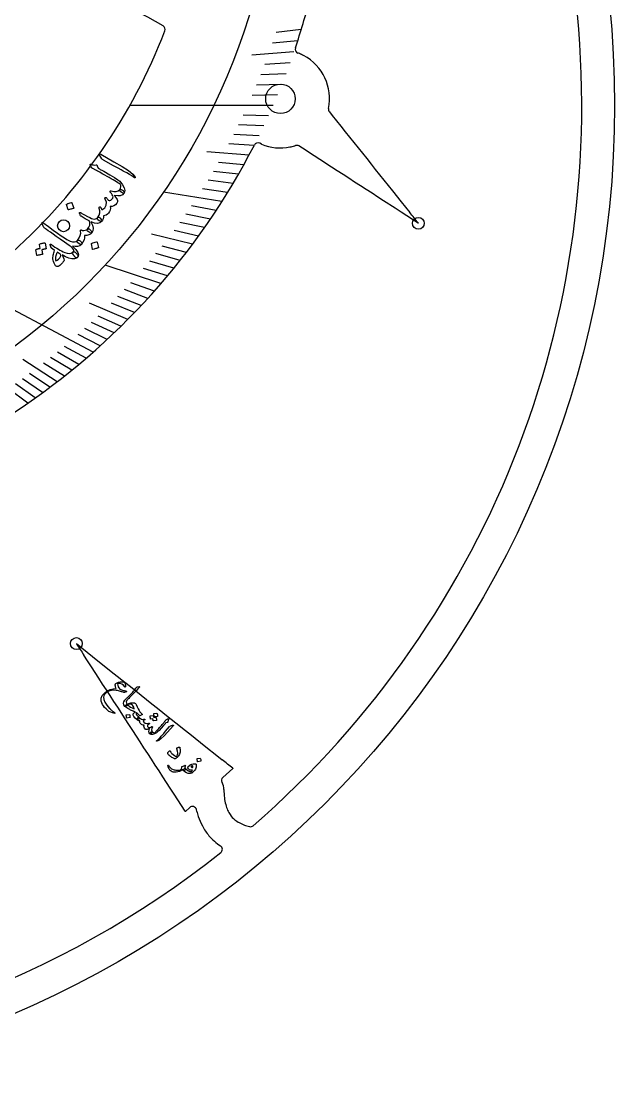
# Model space of a CAD drawing. Header units: millimetres. Extents: x -61 to 61, y -61 to 61.
# Drawn here: x 24.3 to 60.7, y -60.7 to 5.2 of the extents above; entities that cross this region are included whole.
import ezdxf

# ---------------------------------------------------------------- set-up
doc = ezdxf.new("R2010")
doc.units = ezdxf.units.MM
for name, color, linetype in [('CUT_INNER', 6, 'Continuous'), ('CUT_OUTER', 1, 'Continuous'), ('ENGRAVE', 7, 'Continuous'), ('ENGRAVE_FINE', 8, 'Continuous'), ('TEXT', 5, 'Continuous')]:
    doc.layers.add(name, color=color, linetype=linetype)

msp = doc.modelspace()

# ---------------------------------------------------------------- linework, layer by layer
at = {"layer": 'CUT_INNER'}
for points in [[(43.2226, -0.4009), (43.3981, -0.6209), (43.6628, -0.9527), (43.9275, -1.2845), (44.1922, -1.6163), (44.4569, -1.9481), (44.7216, -2.2799), (44.9863, -2.6117), (45.2511, -2.9435), (45.5158, -3.2753), (45.7805, -3.6072), (46.0452, -3.939), (46.3099, -4.2708), (46.5746, -4.6026), (47.104, -5.2662), (47.6335, -5.9298), (47.8982, -6.2616), (48.1629, -6.5934)], [(39.0485, -2.3832), (38.9373, -2.3306)], [(48.6913, -7.2561), (48.6872, -7.2537), (48.3362, -7.0261), (47.6239, -6.5643), (47.2677, -6.3334), (46.5554, -5.8715), (46.1992, -5.6406), (45.8431, -5.4097), (45.4869, -5.1788), (45.1308, -4.9479), (44.7746, -4.7169), (44.4185, -4.486), (44.0623, -4.2551), (43.7062, -4.0242), (43.35, -3.7933), (42.6377, -3.3315), (42.2815, -3.1005), (41.5692, -2.6387), (41.3516, -2.4976)], [(27.6698, -33.1191), (27.6736, -33.1218), (28.0006, -33.3828), (28.3324, -33.6475), (28.6642, -33.9122), (28.996, -34.1769), (29.9915, -34.971), (30.6551, -35.5005), (30.9869, -35.7652), (31.3187, -36.0299), (31.6505, -36.2946), (32.3141, -36.824), (32.6459, -37.0887), (33.3095, -37.6181), (33.9731, -38.1476), (34.3049, -38.4123), (34.6367, -38.677), (34.9685, -38.9417), (35.3003, -39.2064), (35.6321, -39.4711), (36.2958, -40.0006), (36.6276, -40.2653)], [(34.6344, -43.2026), (34.3698, -43.4425), (34.3654, -43.4461), (34.3621, -43.4415), (33.9035, -42.7342), (33.6726, -42.378), (33.4417, -42.0219), (32.9799, -41.3096), (32.7489, -40.9534), (32.518, -40.5973), (32.2871, -40.2411), (32.0562, -39.885), (31.8253, -39.5288), (31.5944, -39.1727), (31.3634, -38.8165), (31.1325, -38.4604), (30.9016, -38.1042), (30.6707, -37.748), (30.2089, -37.0357), (29.978, -36.6796), (29.747, -36.3234), (29.5161, -35.9673), (29.2852, -35.6111), (29.0543, -35.255), (28.8234, -34.8988), (28.5925, -34.5427), (28.3616, -34.1865), (28.1306, -33.8304)], [(37.2907, -40.7947), (37.2867, -40.7987), (36.6683, -41.3592)], [(35.0712, -43.4455), (35.0464, -43.3338)]]:
    msp.add_lwpolyline(points, dxfattribs=at)
for centre, radius, start, end in [((0.0006, 0.0001), 58.7356, 311.003927, 63.51633), ((-21773.0001, -39455.5955), 45084.7207, 61.07480917, 61.08585031), ((0.1098, 17.3283), 43.2761, 341.420328, 345.572869), ((32.8813, 4.6761), 0.25, 339.082031, 60.982792), ((0.0025, 17.3584), 35.49, 311.965769, 338.908132), ((41.3676, 3.4604), 0.25, 161.544182, 250.3125), ((41.044, 2.4301), 0.8301, 66.364823, 73.241133), ((39.8008, -0.467), 3.9827, 62.513343, 66.690267), ((40.2121, 0.4035), 3.0209, 348.665869, 61.812983), ((43.418, -0.245), 0.25, 167.34375, 218.582614), ((0.0002, 17.3591), 43.3897, 274.219449, 332.847547), ((38.8304, -2.5566), 0.25, 64.6875, 152.753906), ((40.2127, 0.4021), 3.0188, 247.315735, 281.199656), ((39.9786, 1.338), 3.9827, 281.888343, 286.065267), ((40.9585, -2.0456), 0.4601, 285.409095, 292.066788), ((41.2156, -2.7074), 0.25, 57.042386, 109.6875), ((-567.5999, -498.116), 787.8822, 38.5364146, 38.5980474), ((689.106, 394.9702), 787.8822, 212.9114146, 212.9730474), ((-372.716, -553.7006), 656.6415, 51.3618593, 51.4359046), ((36.8363, -41.5446), 0.2501, 132.19833, 211.026949), ((35.8229, -42.1227), 0.9167, 1.584751, 29.343702), ((41.2051, -42.1032), 4.4658, 179.92508, 186.589102), ((39.775, -42.2654), 3.0266, 186.644806, 194.611797), ((34.8023, -43.3879), 0.25, 12.502422, 132.1875), ((39.1821, -42.4123), 4.2388, 194.107442, 198.49079), ((38.986, -42.4712), 2.2112, 194.60862, 203.921651), ((38.5474, -42.6643), 1.732, 203.966461, 214.361378), ((38.7685, -42.5569), 3.8007, 198.400319, 208.040686), ((38.3913, -42.7676), 1.5449, 214.467799, 230.763902), ((38.5228, -42.6025), 1.7559, 230.847369, 241.039075), ((38.7593, -42.172), 2.2471, 241.077724, 250.172574), ((38.4307, -42.737), 3.4179, 208.038559, 220.229471), ((38.8747, -41.8998), 2.5424, 249.806395, 257.22337), ((38.3738, -44.1368), 0.25, 255.813483, 310.957031), ((38.4207, -42.7382), 3.4095, 220.322792, 236.243229), ((0.0005, -0.0026), 58.7335, 271.758143, 308.48144), ((36.3924, -45.7841), 0.25, 308.500492, 57.669775)]:
    msp.add_arc(centre, radius, start, end, dxfattribs=at)
at = {"layer": 'CUT_OUTER'}
msp.add_circle((0, 0), 60.75, dxfattribs=at)
at = {"layer": 'ENGRAVE'}
for points in [[(39.7663, 0), (30.9577, 0)], [(36.6182, -5.9175), (33.0262, -5.337)], [(32.8703, -10.9646), (29.4453, -9.8221)], [(28.6979, -15.1849), (21.1123, -11.1711)]]:
    msp.add_lwpolyline(points, dxfattribs=at)
for centre, radius in [((0, 17.3597), 40.0734), ((40.2126, 0.4037), 0.9062), ((26.8806, -7.4057), 0.3645), ((48.6923, -7.257), 0.3645), ((27.6688, -33.118), 0.3645)]:
    msp.add_circle(centre, radius, dxfattribs=at)
at = {"layer": 'ENGRAVE_FINE'}
for points in [[(41.493, 4.6692), (39.9485, 4.4954)], [(41.2746, 3.9758), (39.727, 3.8267)], [(41.0462, 3.2912), (38.4567, 3.0835)], [(40.8083, 2.6153), (39.256, 2.5158)], [(40.5611, 1.9482), (39.0071, 1.8735)], [(40.3048, 1.2899), (38.7497, 1.2402)], [(40.0398, 0.6405), (38.4839, 0.6156)], [(39.4846, -0.6316), (37.9287, -0.6068)], [(39.1948, -1.2544), (37.6396, -1.2046)], [(38.8973, -1.8683), (37.3434, -1.7936)], [(38.5924, -2.4732), (37.0401, -2.3738)], [(38.2802, -3.0694), (35.6906, -2.8617)], [(37.9609, -3.6566), (36.4134, -3.5075)], [(37.3023, -4.8046), (35.7614, -4.6062)], [(37.6349, -4.235), (36.0904, -4.0612)], [(36.9633, -5.3654), (35.4264, -5.1424)], [(36.2671, -6.4608), (34.7397, -6.1887)], [(35.5478, -7.5214), (34.0318, -7.2007)], [(35.9102, -6.9954), (34.3883, -6.699)], [(35.18, -8.0388), (33.6704, -7.6938)], [(34.8071, -8.5476), (32.297, -7.9312)], [(34.0462, -9.5396), (32.5585, -9.1228)], [(34.4291, -9.0478), (32.9336, -8.6548)], [(33.6587, -10.023), (32.1792, -9.5824)], [(33.2667, -10.4979), (31.7958, -10.0338)], [(32.4697, -11.4229), (31.0175, -10.9121)], [(31.6564, -12.315), (30.2247, -11.7581)], [(32.065, -11.8731), (30.6228, -11.3391)], [(30.828, -13.1747), (28.4744, -12.1689)], [(31.244, -12.7489), (29.8232, -12.1691)], [(30.4085, -13.5925), (29.0108, -12.9677)], [(29.5595, -14.4044), (28.1865, -13.7353)], [(29.9856, -14.0024), (28.6, -13.3553)], [(29.1302, -14.7985), (27.7702, -14.1076)], [(28.2626, -15.5636), (26.9299, -14.8297)], [(26.4947, -17.0023), (24.3692, -15.6383)], [(27.3839, -16.298), (26.08, -15.522)], [(27.8246, -15.9346), (26.5061, -15.1795)], [(26.9405, -16.6539), (25.6518, -15.8572)], [(25.1431, -18.0033), (23.9184, -17.1263)], [(25.5959, -17.677), (24.3546, -16.8197)], [(26.0465, -17.3433), (24.7889, -16.506)], [(24.6882, -18.3224), (23.4804, -17.426)]]:
    msp.add_lwpolyline(points, dxfattribs=at)
at = {"layer": 'TEXT'}
for points in [[(29.1147, -3.0888), (29.0767, -3.0198), (29.0724, -2.9827), (29.1016, -2.9775), (29.1647, -3.0041), (29.9813, -3.4697), (30.4827, -3.755), (30.8668, -4.0067), (31.1325, -4.2263), (31.2794, -4.4142), (31.2873, -4.4354), (31.289, -4.4506), (31.2845, -4.4596), (31.2737, -4.4625), (31.2606, -4.4616), (31.2459, -4.4573), (31.2295, -4.4494), (31.2115, -4.438), (31.0758, -4.3433), (30.9275, -4.2491), (30.7666, -4.1553), (30.5932, -4.062), (30.5484, -4.0368), (30.4268, -3.9698), (30.2284, -3.8609), (29.9533, -3.7098), (29.3411, -3.3778), (29.31, -3.3581), (29.2834, -3.337), (29.2612, -3.3146), (29.2434, -3.2909)], [(28.6183, -3.8421), (28.5828, -3.7853), (28.5544, -3.7406), (28.5331, -3.708), (28.5189, -3.6874), (28.5105, -3.6734), (28.5067, -3.6604), (28.5074, -3.6486), (28.5126, -3.6379), (28.5225, -3.6285), (28.5348, -3.6239), (28.5497, -3.6238), (28.567, -3.6284), (28.6509, -3.6526), (28.7317, -3.6671), (28.8096, -3.6719), (28.8844, -3.667), (28.9072, -3.6669), (28.9263, -3.676), (28.9417, -3.6943), (28.9533, -3.7217), (29.0015, -3.8566), (29.0475, -3.8835), (29.0928, -3.9098), (29.1374, -3.9355), (29.1811, -3.9606), (29.2241, -3.9851), (29.2663, -4.0091), (29.3078, -4.0325), (29.3485, -4.0553), (29.7255, -4.2663), (30.0155, -4.4377), (30.2179, -4.5703), (30.3326, -4.6644), (30.5072, -4.8811), (30.6113, -5.0751), (30.6447, -5.246), (30.6077, -5.3935), (30.6054, -5.3966), (30.6031, -5.3998), (30.6008, -5.4029), (30.5984, -5.406), (30.5674, -5.4117), (30.5191, -5.3942), (30.4535, -5.3535), (30.3707, -5.2896), (30.3418, -5.2636), (30.3257, -5.238), (30.3224, -5.2129), (30.3317, -5.1883), (30.3745, -5.0982), (30.3946, -5.0118), (30.3921, -4.9293), (30.367, -4.8508), (30.3005, -4.8062), (30.2236, -4.7572), (30.1363, -4.7038), (30.0386, -4.6459), (29.9311, -4.5838), (29.8143, -4.5173), (29.6882, -4.4465), (29.5528, -4.3713), (29.4206, -4.2964), (29.3016, -4.2292), (29.1957, -4.1699), (29.1031, -4.1185), (29.0238, -4.0746), (28.9583, -4.0379), (28.9064, -4.0085), (28.8682, -3.9862), (28.6714, -3.886), (28.6535, -3.8741), (28.6386, -3.8628), (28.6269, -3.8522), (28.6183, -3.8421)], [(29.0753, -6.3539), (29.0668, -6.3314), (29.0621, -6.311), (29.0615, -6.2926), (29.0647, -6.2761), (29.0716, -6.2626), (29.082, -6.2532), (29.0959, -6.2479), (29.1133, -6.2466), (29.1317, -6.2507), (29.1489, -6.2619), (29.1647, -6.2799), (29.1791, -6.3049), (29.185, -6.3193), (29.1913, -6.3339), (29.1981, -6.3486), (29.2055, -6.3634), (29.2129, -6.3785), (29.2198, -6.3942), (29.2263, -6.4105), (29.2323, -6.4273), (29.4103, -6.2942), (29.5049, -6.139), (29.5159, -5.9626), (29.4431, -5.766), (29.4339, -5.7439), (29.4285, -5.7242), (29.4267, -5.7067), (29.4286, -5.6915), (29.4351, -5.6778), (29.4447, -5.6678), (29.4576, -5.6615), (29.4736, -5.6588), (29.4907, -5.661), (29.5068, -5.669), (29.522, -5.683), (29.5362, -5.7029), (29.5687, -5.7532), (29.5982, -5.7926), (29.6246, -5.8213), (29.648, -5.839), (29.6891, -5.8543), (29.733, -5.8529), (29.7796, -5.8346), (29.829, -5.7995), (29.8737, -5.7542), (29.904, -5.7088), (29.9199, -5.6632), (29.9213, -5.6175), (29.9062, -5.5653), (29.8727, -5.5003), (29.8206, -5.4225), (29.7501, -5.3319), (29.742, -5.3204), (29.7399, -5.3074), (29.7438, -5.2929), (29.7535, -5.2769), (29.7666, -5.2629), (29.7804, -5.2542), (29.7949, -5.2508), (29.8102, -5.2528), (29.9804, -5.288), (30.1245, -5.2884), (30.2425, -5.2541), (30.334, -5.1852), (30.3554, -5.1725), (30.3833, -5.1701), (30.4179, -5.178), (30.4591, -5.1962), (30.5015, -5.2189), (30.5372, -5.2432), (30.5664, -5.2693), (30.5888, -5.2971), (30.6068, -5.3262), (30.6164, -5.3514), (30.6174, -5.3728), (30.6101, -5.3904), (30.5021, -5.4956), (30.3688, -5.5547), (30.2108, -5.5677), (30.0282, -5.5343), (30.0189, -5.5324), (30.0138, -5.5343), (30.013, -5.54), (30.0165, -5.5497), (30.0812, -5.644), (30.1313, -5.7251), (30.167, -5.7927), (30.1882, -5.847), (30.1964, -5.8947), (30.1953, -5.9396), (30.1848, -5.9817), (30.1651, -6.0209), (30.0788, -6.1182), (29.9805, -6.1844), (29.8706, -6.2194), (29.7491, -6.2232), (29.7596, -6.3337), (29.747, -6.4375), (29.7116, -6.5344), (29.6532, -6.6242), (29.5815, -6.6979), (29.5034, -6.7494), (29.4192, -6.7788), (29.3289, -6.7859), (29.3303, -6.8868), (29.3154, -6.9777), (29.2845, -7.0585), (29.2375, -7.1293), (29.2038, -7.1446), (29.1503, -7.1336), (29.0771, -7.0964), (28.984, -7.033), (28.9605, -7.0079), (28.951, -6.9788), (28.9555, -6.9456), (28.9738, -6.9085), (29.0644, -6.7573), (29.1114, -6.6143), (29.1149, -6.4797), (29.0753, -6.3539)], [(27.0679, -6.0992), (27.0673, -6.0926), (27.0693, -6.0859), (27.074, -6.0791), (27.0813, -6.0721), (27.1506, -6.0379), (27.2222, -6.0111), (27.2962, -5.9915), (27.3726, -5.9793), (27.3821, -5.9799), (27.3896, -5.9829), (27.395, -5.9884), (27.3982, -5.9963), (27.506, -6.317), (27.507, -6.3264), (27.5028, -6.3338), (27.4934, -6.3392), (27.4789, -6.3426), (27.4663, -6.3455), (27.4469, -6.3504), (27.4206, -6.3574), (27.3876, -6.3664), (27.3474, -6.3778), (27.2997, -6.3918), (27.2447, -6.4084), (27.1822, -6.4276), (27.1731, -6.4294), (27.1663, -6.4284), (27.162, -6.4246), (27.1601, -6.4181)], [(27.9536, -6.8218), (27.9414, -6.81), (27.9275, -6.7893), (27.9118, -6.7595), (27.8944, -6.7209), (27.8792, -6.6826), (27.8672, -6.6515), (27.8585, -6.6276), (27.853, -6.6108), (27.8553, -6.5899), (27.8666, -6.5804), (27.8869, -6.5824), (27.9163, -6.5959), (27.9351, -6.6063), (27.9579, -6.6185), (27.9844, -6.6325), (28.0149, -6.6482), (28.0487, -6.6658), (28.0853, -6.6856), (28.1249, -6.7075), (28.1674, -6.7315), (28.3483, -6.8272), (28.4955, -6.9004), (28.609, -6.9513), (28.6885, -6.9801), (28.7698, -6.9917), (28.8445, -6.9836), (28.9125, -6.9559), (28.9738, -6.9085), (28.9911, -6.8946), (29.0101, -6.886), (29.0309, -6.8826), (29.0536, -6.8846), (29.0791, -6.892), (29.1031, -6.9057), (29.1256, -6.9257), (29.1466, -6.9521), (29.1967, -7.0173), (29.2285, -7.0685), (29.2421, -7.1059), (29.2375, -7.1293), (29.1127, -7.2262), (28.9595, -7.2647), (28.7783, -7.2449), (28.5696, -7.1666), (28.5616, -7.1645), (28.5572, -7.1649), (28.5564, -7.1676), (28.5592, -7.1729), (28.652, -7.3755), (28.6927, -7.5561), (28.6815, -7.7144), (28.6184, -7.85), (28.6066, -7.8613), (28.5913, -7.8663), (28.5726, -7.8651), (28.5506, -7.8576), (28.5222, -7.8432), (28.4874, -7.8238), (28.4462, -7.7994), (28.3986, -7.7699), (28.3571, -7.7357), (28.3369, -7.6998), (28.338, -7.6621), (28.3603, -7.6227), (28.444, -7.4988), (28.4917, -7.3752), (28.5037, -7.2523), (28.48, -7.1301), (28.4715, -7.1209), (28.4498, -7.1067), (28.4148, -7.0873), (28.3665, -7.0628), (28.3367, -7.0477), (28.3006, -7.0281), (28.2583, -7.004), (28.2097, -6.9755), (28.1549, -6.9428), (28.094, -6.9063), (28.0269, -6.866), (27.9536, -6.8218)], [(27.4826, -9.1992), (27.4484, -9.139), (27.4313, -9.0901), (27.4313, -9.0522), (27.4484, -9.0255), (27.4801, -8.997), (27.5022, -8.9708), (27.5148, -8.9469), (27.5179, -8.9253), (27.496, -8.8621), (27.4402, -8.7895), (27.3505, -8.7074), (27.2271, -8.6156), (26.9304, -8.4097), (26.667, -8.2254), (26.4368, -8.063), (26.2396, -7.9229), (26.075, -7.8052), (25.9428, -7.7104), (25.8428, -7.6386), (25.7751, -7.5897), (25.7319, -7.5556), (25.6979, -7.5252), (25.6729, -7.4985), (25.657, -7.4755), (25.5696, -7.2799), (25.5581, -7.2261), (25.5612, -7.1963), (25.5788, -7.1907), (25.6111, -7.2092), (25.9492, -7.462), (26.2507, -7.6828), (26.5155, -7.8718), (26.7433, -8.0292), (26.934, -8.1557), (27.0871, -8.2519), (27.2025, -8.318), (27.2802, -8.3542), (27.4264, -8.394), (27.5505, -8.4012), (27.6524, -8.376), (27.7318, -8.3185), (27.7572, -8.3006), (27.7888, -8.295), (27.8266, -8.3016), (27.8706, -8.3204), (27.9067, -8.3429), (27.9376, -8.3703), (27.9632, -8.4028), (27.9835, -8.4403), (27.9957, -8.4764), (27.9999, -8.5071), (27.9961, -8.5324), (27.9842, -8.5522), (27.8761, -8.6384), (27.7477, -8.6854), (27.5995, -8.693), (27.4316, -8.6613), (27.6333, -8.8657), (27.7563, -9.0435), (27.8003, -9.1947), (27.7651, -9.3191), (27.7471, -9.3427), (27.7283, -9.3601), (27.7089, -9.3713), (27.6887, -9.3764), (27.6637, -9.3758), (27.638, -9.367), (27.6116, -9.35), (27.5844, -9.3248), (27.5708, -9.3089), (27.5573, -9.2931), (27.544, -9.2775), (27.5308, -9.2621), (27.518, -9.2466), (27.5057, -9.231), (27.4939, -9.2152), (27.4826, -9.1992)], [(28.3603, -7.6227), (28.3879, -7.6061), (28.4105, -7.5961), (28.4279, -7.5925), (28.4403, -7.5953), (28.4552, -7.6045), (28.4716, -7.6176), (28.4896, -7.6347), (28.5093, -7.6558), (28.5686, -7.7276), (28.6066, -7.7839), (28.6232, -7.8247), (28.6184, -7.85), (28.5379, -7.9191), (28.4355, -7.9686), (28.3113, -7.9983), (28.1655, -8.008), (28.1679, -8.1447), (28.1381, -8.2816), (28.076, -8.4185), (27.9816, -8.5551), (27.9669, -8.5657), (27.9492, -8.5689), (27.9286, -8.5647), (27.9051, -8.5532), (27.7664, -8.4667), (27.751, -8.4569), (27.7378, -8.4427), (27.7269, -8.4239), (27.7182, -8.4007), (27.7143, -8.3796), (27.7149, -8.3594), (27.7198, -8.34), (27.7292, -8.3214), (27.8401, -8.1587), (27.9098, -8.0058), (27.9385, -7.8631), (27.9265, -7.7309), (27.9236, -7.7141), (27.9248, -7.6985), (27.9301, -7.6839), (27.9396, -7.6705), (27.9512, -7.6607), (27.9632, -7.657), (27.9755, -7.6594), (27.9882, -7.6678), (27.9992, -7.677), (28.0094, -7.6842), (28.0188, -7.6894), (28.0275, -7.6926), (28.1281, -7.6958), (28.2171, -7.6852), (28.2945, -7.6608), (28.3603, -7.6227)], [(25.4006, -8.5628), (25.4005, -8.5561), (25.4032, -8.5495), (25.4084, -8.543), (25.4164, -8.5366), (25.4523, -8.5211), (25.4883, -8.5073), (25.5246, -8.4954), (25.561, -8.4852), (25.598, -8.4769), (25.6358, -8.4704), (25.6744, -8.4656), (25.714, -8.4627), (25.7237, -8.4641), (25.7314, -8.4683), (25.7371, -8.475), (25.7409, -8.4844), (25.8179, -8.817), (25.817, -8.8232), (25.8119, -8.8283), (25.8023, -8.8323), (25.7884, -8.8353), (25.7776, -8.836), (25.7613, -8.8385), (25.7395, -8.8427), (25.7122, -8.8486), (25.679, -8.8563), (25.6396, -8.8656), (25.594, -8.8765), (25.5423, -8.8891), (25.5969, -9.1502), (25.5969, -9.1597), (25.592, -9.1668), (25.5821, -9.1714), (25.5671, -9.1735), (25.5542, -9.1754), (25.5342, -9.1787), (25.5072, -9.1835), (25.4731, -9.1897), (25.4317, -9.1977), (25.3825, -9.2077), (25.3256, -9.2197), (25.261, -9.2337), (25.2528, -9.2335), (25.247, -9.2312), (25.2436, -9.2265), (25.2425, -9.2196), (25.1821, -8.8917), (25.1821, -8.885), (25.1848, -8.8785), (25.1902, -8.872), (25.1982, -8.8656), (25.2278, -8.8515), (25.2579, -8.8393), (25.2885, -8.8288), (25.3196, -8.8202), (25.3511, -8.8132), (25.3826, -8.8077), (25.4144, -8.8037), (25.4463, -8.8011)], [(26.951, -9.0497), (27.0964, -9.0995), (27.2279, -9.112), (27.3453, -9.0873), (27.4484, -9.0255), (27.4777, -9.0095), (27.5115, -9.0066), (27.55, -9.0168), (27.5931, -9.0402), (27.6136, -9.0551), (27.6337, -9.071), (27.6535, -9.0879), (27.673, -9.1059), (27.6917, -9.1251), (27.709, -9.1457), (27.7249, -9.1677), (27.7395, -9.1912), (27.7611, -9.2322), (27.773, -9.2667), (27.7752, -9.2947), (27.7678, -9.3162), (27.7224, -9.3635), (27.6703, -9.401), (27.6116, -9.4286), (27.5464, -9.4463), (27.3879, -9.4484), (27.2082, -9.4081), (27.0075, -9.3256), (26.786, -9.2007), (26.8625, -9.3297), (26.9077, -9.4361), (26.9214, -9.5197), (26.9039, -9.5805), (26.8864, -9.6054), (26.8669, -9.6308), (26.8456, -9.6567), (26.8224, -9.6832), (26.797, -9.7103), (26.7695, -9.7382), (26.7396, -9.767), (26.7075, -9.7966), (26.6466, -9.849), (26.5968, -9.8863), (26.5582, -9.9087), (26.5308, -9.916), (26.4734, -9.9151), (26.4269, -9.9024), (26.3912, -9.8777), (26.3663, -9.8413), (26.307, -9.7098), (26.2643, -9.6048), (26.2382, -9.5262), (26.2289, -9.4738), (26.2276, -9.4143), (26.2302, -9.3521), (26.2368, -9.2874), (26.2474, -9.2199), (26.2619, -9.1499), (26.2802, -9.0771), (26.3024, -9.0017), (26.3285, -8.9237), (26.2043, -8.8317), (26.19, -8.82), (26.177, -8.8091), (26.1651, -8.799), (26.1543, -8.7898), (26.1451, -8.7811), (26.1378, -8.7726), (26.1323, -8.7643), (26.1286, -8.7561), (26.0546, -8.576), (26.0484, -8.5483), (26.0602, -8.5379), (26.0899, -8.5446), (26.1376, -8.5684), (26.2462, -8.6454), (26.353, -8.7174), (26.458, -8.7845), (26.5612, -8.8465), (26.6624, -8.9038), (26.761, -8.9568), (26.8572, -9.0054), (26.951, -9.0497)], [(28.5907, -8.5235), (28.5905, -8.5167), (28.593, -8.5096), (28.5982, -8.5024), (28.6062, -8.495), (28.6798, -8.4584), (28.7554, -8.4292), (28.833, -8.4077), (28.9127, -8.3937), (28.9225, -8.3942), (28.93, -8.3973), (28.9353, -8.4029), (28.9382, -8.4111), (29.0301, -8.7439), (29.0306, -8.7537), (29.0259, -8.7615), (29.0159, -8.7672), (29.0006, -8.771), (28.9874, -8.7742), (28.9671, -8.7796), (28.9396, -8.7873), (28.9049, -8.7972), (28.8627, -8.8096), (28.8126, -8.8249), (28.7547, -8.8431), (28.689, -8.8641), (28.6794, -8.8661), (28.6725, -8.8652), (28.6683, -8.8613), (28.6668, -8.8545)], [(26.4961, -9.037), (26.4826, -9.062), (26.4692, -9.0884), (26.4557, -9.1161), (26.4421, -9.1451), (26.4292, -9.1758), (26.4176, -9.2086), (26.4074, -9.2434), (26.3984, -9.2802), (26.3899, -9.3165), (26.3837, -9.3525), (26.3799, -9.3882), (26.3783, -9.4235), (26.3793, -9.4584), (26.383, -9.4927), (26.3894, -9.5262), (26.3984, -9.5592), (26.4887, -9.5257), (26.5718, -9.4648), (26.6474, -9.3765), (26.7154, -9.2609), (26.7197, -9.2366), (26.7134, -9.2101), (26.6966, -9.1812), (26.6694, -9.15)], [(30.5915, -35.5021), (30.6198, -35.5202), (30.6431, -35.5467), (30.6614, -35.5816), (30.6747, -35.6248), (30.6795, -35.6486), (30.6831, -35.6713), (30.6854, -35.6928), (30.6865, -35.7132), (30.6865, -35.7323), (30.6854, -35.7501), (30.6833, -35.7666), (30.6802, -35.7817), (30.6753, -35.7943), (30.6681, -35.7976), (30.6586, -35.7913), (30.6468, -35.7757), (30.5699, -35.6785), (30.473, -35.6116), (30.3561, -35.575), (30.2193, -35.5687), (30.2128, -35.571), (30.208, -35.5755), (30.2049, -35.5823), (30.2035, -35.5914), (30.2123, -35.6853), (30.2394, -35.771), (30.2848, -35.8484), (30.3485, -35.9176), (30.3624, -35.9279), (30.383, -35.9387), (30.4104, -35.95), (30.4445, -35.9619), (30.5092, -35.981), (30.5664, -35.9979), (30.616, -36.0126), (30.658, -36.0251), (30.6925, -36.0354), (30.7193, -36.0435), (30.7386, -36.0493), (30.7503, -36.053), (30.764, -36.061), (30.7663, -36.0699), (30.7573, -36.0797), (30.7368, -36.0904), (30.6783, -36.1133), (30.6328, -36.1281), (30.6004, -36.135), (30.5809, -36.134), (30.5373, -36.116), (30.4897, -36.0984), (30.438, -36.0811), (30.3823, -36.0642), (30.3226, -36.0477), (30.2588, -36.0314), (30.1909, -36.0156), (30.1191, -36.0001), (29.9597, -35.9826), (29.8062, -35.999), (29.6585, -36.0491), (29.5167, -36.133), (29.4506, -36.1908), (29.3994, -36.256), (29.3633, -36.3285), (29.3421, -36.4084), (29.3488, -36.5539), (29.4129, -36.7189), (29.5344, -36.9034), (29.7133, -37.1073), (29.7434, -37.1367), (29.7764, -37.1677), (29.8124, -37.2005), (29.8512, -37.2349), (29.8931, -37.2708), (29.9379, -37.3081), (29.9856, -37.3468), (30.0363, -37.3867), (30.0445, -37.3941), (30.0495, -37.4005), (30.0513, -37.4061), (30.0497, -37.4108), (30.0274, -37.4173), (29.9763, -37.4083), (29.8965, -37.3838), (29.7881, -37.3438), (29.7245, -37.3173), (29.6717, -37.2916), (29.6296, -37.2665), (29.5984, -37.2422), (29.4928, -37.1419), (29.4031, -37.0453), (29.3293, -36.9523), (29.2715, -36.8631), (29.1932, -36.6669), (29.1873, -36.4846), (29.2536, -36.3163), (29.3923, -36.162), (29.5687, -36.0339), (29.7466, -35.9455), (29.926, -35.897), (30.107, -35.8882), (30.0815, -35.8105), (30.0658, -35.7427), (30.0599, -35.685), (30.0637, -35.6372), (30.0681, -35.6211), (30.0754, -35.6063), (30.0856, -35.5927), (30.0987, -35.5804), (30.1393, -35.5532), (30.1805, -35.5306), (30.2225, -35.5126), (30.2652, -35.4993), (30.3589, -35.4811), (30.4446, -35.4755), (30.5221, -35.4825), (30.5915, -35.5021)], [(31.5468, -35.7525), (31.5541, -35.7513), (31.5597, -35.7513), (31.5636, -35.7525), (31.5657, -35.7549), (31.567, -35.7604), (31.5639, -35.7691), (31.5565, -35.7811), (31.5447, -35.7963), (31.4417, -35.9127), (31.3453, -36.0189), (31.2554, -36.1151), (31.172, -36.2011), (31.0996, -36.2734), (31.0348, -36.3384), (30.9775, -36.3959), (30.9279, -36.446), (30.8858, -36.4887), (30.8511, -36.5237), (30.8238, -36.5511), (30.8039, -36.571), (30.754, -36.641), (30.7355, -36.7125), (30.7484, -36.7856), (30.7927, -36.8603), (30.8039, -36.882), (30.8034, -36.9029), (30.7909, -36.923), (30.7667, -36.9424), (30.7239, -36.9681), (30.6911, -36.9837), (30.668, -36.9895), (30.6548, -36.9852), (30.5861, -36.886), (30.5619, -36.7889), (30.5823, -36.694), (30.6473, -36.6013), (30.6837, -36.5629), (30.7206, -36.5248), (30.7577, -36.4868), (30.7953, -36.449), (30.8331, -36.4114), (30.8711, -36.3737), (30.9093, -36.3361), (30.9476, -36.2984), (31.0209, -36.2268), (31.0856, -36.1608), (31.1416, -36.1006), (31.1891, -36.046), (31.2334, -35.9923), (31.2801, -35.9343), (31.329, -35.8722), (31.3802, -35.8058), (31.39, -35.7944), (31.4003, -35.7856), (31.4112, -35.7793), (31.4227, -35.7757)], [(31.0255, -36.7692), (31.0919, -36.7598), (31.1494, -36.7566), (31.1981, -36.7599), (31.2378, -36.7694), (31.2711, -36.7842), (31.299, -36.8046), (31.3215, -36.8306), (31.3386, -36.8622), (31.4018, -37.0104), (31.462, -37.1369), (31.5192, -37.2416), (31.5735, -37.3246), (31.7068, -37.4717), (31.7124, -37.4805), (31.7122, -37.4884), (31.7065, -37.4956), (31.6951, -37.5019), (31.571, -37.5558), (31.5625, -37.5572), (31.5534, -37.5549), (31.5438, -37.549), (31.5337, -37.5393), (31.5098, -37.5108), (31.4863, -37.4847), (31.4632, -37.4609), (31.4405, -37.4396), (31.4186, -37.4206), (31.3976, -37.4038), (31.3777, -37.3893), (31.3587, -37.377), (31.3481, -37.3962), (31.3419, -37.4139), (31.3399, -37.4302), (31.3422, -37.445), (31.3667, -37.4976), (31.4071, -37.5543), (31.4634, -37.6151), (31.5356, -37.68), (31.5499, -37.7031), (31.5408, -37.7304), (31.5082, -37.7618), (31.4522, -37.7974), (31.4352, -37.806), (31.4205, -37.8101), (31.408, -37.8097), (31.3977, -37.8049), (31.2796, -37.6995), (31.2015, -37.6046), (31.1633, -37.5203), (31.165, -37.4466), (31.1771, -37.4245), (31.2028, -37.399), (31.242, -37.3699), (31.2948, -37.3373), (31.2833, -37.3318), (31.269, -37.325), (31.2518, -37.3171), (31.2318, -37.3078), (31.2088, -37.2975), (31.1827, -37.286), (31.1536, -37.2735), (31.1214, -37.26), (31.0585, -37.2329), (31.0017, -37.208), (30.9511, -37.1852), (30.9065, -37.1645), (30.8297, -37.1228), (30.7621, -37.0791), (30.7038, -37.0332), (30.6548, -36.9852), (30.677, -36.9415), (30.7085, -36.9037), (30.7493, -36.8719), (30.7992, -36.8459), (30.8478, -36.8214), (30.9017, -36.8005), (30.961, -36.7831), (31.0255, -36.7692)], [(31.2298, -37.1394), (31.1914, -37.0394), (31.1515, -36.9613), (31.1101, -36.9051), (31.0673, -36.8708), (31.0215, -36.8543), (30.9666, -36.8498), (30.9028, -36.8573), (30.8299, -36.8767), (30.8306, -36.8843), (30.8335, -36.8923), (30.8386, -36.9008), (30.8458, -36.9097), (30.9128, -36.9657), (30.9991, -37.0227), (31.1048, -37.0805), (31.2298, -37.1394)], [(30.9175, -37.4783), (30.9211, -37.4785), (30.9247, -37.4801), (30.9282, -37.4832), (30.9316, -37.4878), (30.9466, -37.5285), (30.9572, -37.5699), (30.9637, -37.6121), (30.9659, -37.6549), (30.965, -37.6601), (30.9629, -37.6639), (30.9596, -37.6664), (30.955, -37.6675), (30.7733, -37.7011), (30.7681, -37.7009), (30.7643, -37.6981), (30.7619, -37.6925), (30.7609, -37.6844), (30.7601, -37.6773), (30.7585, -37.6663), (30.7563, -37.6515), (30.7532, -37.6327), (30.7493, -37.6099), (30.7443, -37.5829), (30.7383, -37.5516), (30.7312, -37.516), (30.7307, -37.5109), (30.7316, -37.5072), (30.7339, -37.5052), (30.7376, -37.5046)], [(32.5468, -37.6564), (32.5505, -37.6566), (32.5541, -37.6583), (32.5576, -37.6614), (32.561, -37.6659), (32.569, -37.6861), (32.576, -37.7064), (32.582, -37.7267), (32.587, -37.747), (32.591, -37.7675), (32.594, -37.7885), (32.5959, -37.8099), (32.5968, -37.8316), (32.5958, -37.8369), (32.5934, -37.841), (32.5896, -37.8439), (32.5844, -37.8457), (32.4013, -37.8777), (32.3979, -37.877), (32.3952, -37.8741), (32.3932, -37.8688), (32.3919, -37.8611), (32.3911, -37.856), (32.3898, -37.848), (32.388, -37.8372), (32.3857, -37.8235), (32.3828, -37.807), (32.3792, -37.7878), (32.3749, -37.766), (32.3699, -37.7414), (32.2355, -37.7656), (32.231, -37.7648), (32.2277, -37.7615), (32.2256, -37.7558), (32.2247, -37.7475), (32.2239, -37.7404), (32.2223, -37.7294), (32.22, -37.7146), (32.217, -37.6959), (32.2131, -37.6731), (32.2081, -37.646), (32.202, -37.6147), (32.1949, -37.5791), (32.195, -37.5747), (32.1964, -37.5715), (32.1989, -37.5697), (32.2027, -37.5693), (32.3811, -37.5444), (32.3847, -37.5445), (32.3883, -37.5462), (32.3918, -37.5493), (32.3952, -37.5538), (32.4009, -37.5681), (32.4063, -37.5826), (32.4112, -37.5972), (32.4158, -37.6119), (32.4198, -37.6269), (32.4231, -37.6419), (32.4257, -37.6572), (32.4275, -37.6725)], [(32.6104, -37.4063), (32.614, -37.4065), (32.6176, -37.4081), (32.6211, -37.4112), (32.6245, -37.4158), (32.6326, -37.436), (32.6396, -37.4562), (32.6456, -37.4765), (32.6506, -37.4968), (32.6545, -37.5174), (32.6575, -37.5384), (32.6594, -37.5597), (32.6603, -37.5815), (32.6594, -37.5879), (32.6572, -37.5927), (32.6539, -37.5957), (32.6493, -37.5971), (32.4662, -37.6291), (32.4617, -37.6283), (32.4584, -37.625), (32.4563, -37.6192), (32.4554, -37.611), (32.4545, -37.6039), (32.453, -37.5929), (32.4507, -37.5781), (32.4477, -37.5593), (32.4438, -37.5365), (32.4388, -37.5095), (32.4327, -37.4782), (32.4256, -37.4426), (32.4251, -37.4375), (32.426, -37.4338), (32.4283, -37.4318), (32.432, -37.4312)], [(31.8223, -37.7746), (31.8349, -37.7718), (31.8462, -37.771), (31.8561, -37.7721), (31.8647, -37.7752), (31.8713, -37.78), (31.8755, -37.7863), (31.8772, -37.7942), (31.8765, -37.8036), (31.8727, -37.8131), (31.8653, -37.8213), (31.8544, -37.8283), (31.8398, -37.834), (31.8316, -37.8359), (31.8233, -37.8381), (31.8149, -37.8406), (31.8064, -37.8433), (31.7977, -37.846), (31.7888, -37.8485), (31.7796, -37.8506), (31.7701, -37.8525), (31.8259, -37.9581), (31.9002, -38.0214), (31.993, -38.0424), (32.1044, -38.0212), (32.117, -38.0183), (32.128, -38.0172), (32.1375, -38.0179), (32.1454, -38.0203), (32.1521, -38.025), (32.1566, -38.0311), (32.1588, -38.0385), (32.1587, -38.0473), (32.156, -38.0562), (32.1502, -38.0641), (32.1414, -38.0708), (32.1295, -38.0766), (32.0997, -38.0893), (32.0759, -38.1014), (32.0582, -38.1129), (32.0466, -38.1237), (32.0347, -38.1442), (32.0313, -38.1676), (32.0366, -38.1941), (32.0505, -38.2235), (32.0702, -38.2513), (32.0913, -38.2716), (32.114, -38.2842), (32.1381, -38.2893), (32.1672, -38.2862), (32.205, -38.2746), (32.2515, -38.2545), (32.3066, -38.2258), (32.3135, -38.2227), (32.3207, -38.2228), (32.328, -38.2263), (32.3355, -38.2331), (32.3417, -38.2414), (32.345, -38.2497), (32.3453, -38.2577), (32.3427, -38.2656), (32.3069, -38.3525), (32.2919, -38.4289), (32.2977, -38.4948), (32.3243, -38.5502), (32.3287, -38.5628), (32.327, -38.5778), (32.3191, -38.5952), (32.305, -38.6151), (32.2885, -38.6352), (32.2718, -38.6516), (32.2549, -38.6643), (32.2378, -38.6733), (32.2205, -38.6799), (32.2062, -38.6824), (32.1949, -38.6808), (32.1864, -38.6752), (32.1428, -38.608), (32.1258, -38.532), (32.1353, -38.4473), (32.1715, -38.3539), (32.1735, -38.3491), (32.173, -38.3462), (32.17, -38.3453), (32.1645, -38.3462), (32.1081, -38.3715), (32.0603, -38.3905), (32.0209, -38.4031), (31.9902, -38.4094), (31.9642, -38.4094), (31.9406, -38.4047), (31.9195, -38.3955), (31.9008, -38.3815), (31.8579, -38.3275), (31.8323, -38.2699), (31.8242, -38.2087), (31.8334, -38.144), (31.7739, -38.1404), (31.7201, -38.1253), (31.672, -38.0988), (31.6296, -38.0608), (31.5968, -38.0171), (31.5761, -37.9718), (31.5676, -37.9249), (31.5713, -37.8764), (31.5177, -37.8698), (31.4706, -37.8554), (31.4301, -37.8332), (31.3963, -37.8034), (31.3908, -37.7845), (31.4008, -37.7568), (31.4262, -37.7203), (31.467, -37.6751), (31.4822, -37.6643), (31.4984, -37.6613), (31.5158, -37.666), (31.5342, -37.6784), (31.6078, -37.7377), (31.6803, -37.7734), (31.7518, -37.7857), (31.8223, -37.7746)], [(33.2185, -37.7817), (33.2528, -37.7694), (33.28, -37.7594), (33.2998, -37.7519), (33.3124, -37.7468), (33.3209, -37.744), (33.3283, -37.7435), (33.3347, -37.7454), (33.3401, -37.7496), (33.3443, -37.7561), (33.3456, -37.7634), (33.3442, -37.7715), (33.3401, -37.7803), (33.3188, -37.8228), (33.303, -37.8649), (33.2927, -37.9064), (33.2879, -37.9476), (33.2857, -37.9599), (33.2788, -37.9691), (33.2674, -37.9751), (33.2513, -37.978), (33.1732, -37.9873), (33.1541, -38.0089), (33.1353, -38.0301), (33.1169, -38.051), (33.0988, -38.0715), (33.0812, -38.0917), (33.0639, -38.1115), (33.0471, -38.131), (33.0306, -38.1501), (32.8778, -38.3272), (32.755, -38.4619), (32.6624, -38.5545), (32.5998, -38.6047), (32.4659, -38.6735), (32.3521, -38.7078), (32.2585, -38.7079), (32.1851, -38.6737), (32.1837, -38.6721), (32.1823, -38.6706), (32.1809, -38.6691), (32.1795, -38.6675), (32.1799, -38.6506), (32.1943, -38.6269), (32.2228, -38.5964), (32.2653, -38.559), (32.2822, -38.5464), (32.2974, -38.5405), (32.311, -38.5412), (32.3229, -38.5487), (32.3659, -38.5805), (32.4093, -38.6001), (32.4532, -38.6075), (32.4974, -38.6026), (32.5283, -38.5723), (32.5627, -38.5369), (32.6005, -38.4964), (32.6418, -38.4509), (32.6864, -38.4006), (32.7342, -38.3458), (32.7853, -38.2865), (32.8396, -38.2227), (32.8935, -38.1605), (32.9417, -38.1044), (32.9843, -38.0544), (33.0213, -38.0106), (33.0529, -37.9731), (33.0792, -37.9421), (33.1003, -37.9176), (33.1161, -37.8996), (33.1895, -37.8051), (33.1977, -37.7968), (33.2053, -37.7902), (33.2122, -37.7851), (33.2185, -37.7817)], [(33.5782, -38.1477), (33.6198, -38.1367), (33.6404, -38.1395), (33.6401, -38.156), (33.6187, -38.1863), (33.2753, -38.5618), (33.0639, -38.7916), (32.8841, -38.9631), (32.7359, -39.0763), (32.6193, -39.1312), (32.6072, -39.1329), (32.5991, -39.1321), (32.595, -39.1287), (32.5948, -39.1227), (32.5969, -39.116), (32.601, -39.1087), (32.6072, -39.1011), (32.6153, -39.093), (32.6817, -39.0328), (32.7493, -38.966), (32.8182, -38.8924), (32.8882, -38.8121), (32.9069, -38.7916), (32.9568, -38.7354), (33.0379, -38.6435), (33.1502, -38.5161), (33.397, -38.2311), (33.411, -38.2169), (33.4253, -38.2054), (33.4398, -38.1964), (33.4546, -38.19)], [(33.8643, -39.535), (33.8881, -39.5245), (33.9099, -39.5156), (33.9298, -39.5083), (33.9479, -39.5025), (33.964, -39.498), (33.9783, -39.4948), (33.9906, -39.4928), (34.0011, -39.4919), (34.0137, -39.4939), (34.0238, -39.5), (34.0312, -39.5101), (34.0361, -39.5244), (34.0575, -39.6702), (34.0502, -39.8039), (34.0142, -39.9257), (33.9495, -40.0354), (33.9273, -40.0627), (33.9045, -40.0881), (33.881, -40.1116), (33.8569, -40.1333), (33.8322, -40.1529), (33.8071, -40.1701), (33.7816, -40.1848), (33.7557, -40.1972), (33.7398, -40.2016), (33.7235, -40.2033), (33.7068, -40.2022), (33.6897, -40.1983), (33.6387, -40.178), (33.589, -40.1542), (33.5409, -40.1271), (33.4942, -40.0965), (33.4489, -40.0629), (33.405, -40.0266), (33.3625, -39.9876), (33.3215, -39.946), (33.2836, -39.8869), (33.284, -39.8292), (33.3229, -39.7731), (33.4, -39.7186), (33.4102, -39.7146), (33.4197, -39.7133), (33.4285, -39.7147), (33.4366, -39.7189), (33.4409, -39.725), (33.444, -39.7324), (33.4459, -39.7413), (33.4467, -39.7516), (33.4536, -39.7794), (33.4709, -39.8099), (33.4987, -39.8431), (33.5371, -39.879), (33.6256, -39.9521), (33.7016, -40.0082), (33.7651, -40.0475), (33.8161, -40.0698), (33.8201, -40.0697), (33.825, -40.0674), (33.8307, -40.0629), (33.8372, -40.0562), (33.8861, -39.9647), (33.9045, -39.8564), (33.8924, -39.7315), (33.8499, -39.5899), (33.845, -39.5708), (33.8457, -39.5553), (33.8522, -39.5433), (33.8643, -39.535)], [(35.2721, -40.1707), (35.2758, -40.1708), (35.2793, -40.1725), (35.2828, -40.1756), (35.2863, -40.1801), (35.3012, -40.2209), (35.3119, -40.2623), (35.3183, -40.3044), (35.3205, -40.3472), (35.3196, -40.3524), (35.3175, -40.3562), (35.3142, -40.3587), (35.3097, -40.3599), (35.128, -40.3934), (35.1227, -40.3932), (35.1189, -40.3904), (35.1166, -40.3849), (35.1156, -40.3767), (35.1148, -40.3696), (35.1132, -40.3586), (35.1109, -40.3438), (35.1079, -40.3251), (35.104, -40.3023), (35.099, -40.2752), (35.0929, -40.2439), (35.0858, -40.2083), (35.0853, -40.2032), (35.0862, -40.1996), (35.0885, -40.1975), (35.0922, -40.197)], [(34.1742, -40.6774), (34.3398, -40.6138), (34.3543, -40.6102), (34.3637, -40.611), (34.3679, -40.616), (34.367, -40.6254), (34.3572, -40.6577), (34.3501, -40.6868), (34.3457, -40.7127), (34.3441, -40.7355), (34.3463, -40.7569), (34.3523, -40.7769), (34.362, -40.7957), (34.3754, -40.8132), (34.3857, -40.8331), (34.3835, -40.856), (34.3687, -40.882), (34.3413, -40.9111), (34.3095, -40.9357), (34.2816, -40.9484), (34.2576, -40.9492), (34.2375, -40.9382), (34.2257, -40.9263), (34.2141, -40.914), (34.2028, -40.901), (34.1917, -40.8876), (34.1891, -40.8859), (34.1855, -40.8855), (34.181, -40.8863), (34.1755, -40.8883), (34.0956, -40.9457), (34.007, -40.9894), (33.9097, -41.0193), (33.8038, -41.0354), (33.7019, -41.0387), (33.6167, -41.0299), (33.5481, -41.0091), (33.4963, -40.9764), (33.4558, -40.9381), (33.4214, -40.9006), (33.3929, -40.864), (33.3704, -40.8282), (33.3609, -40.8093), (33.3513, -40.7887), (33.3414, -40.7663), (33.3314, -40.7421), (33.3215, -40.7162), (33.3119, -40.6883), (33.3027, -40.6585), (33.2939, -40.6268), (33.2914, -40.6191), (33.2906, -40.6124), (33.2913, -40.6067), (33.2937, -40.6019), (33.2977, -40.5966), (33.3018, -40.5932), (33.306, -40.5918), (33.3102, -40.5925), (33.315, -40.5941), (33.3192, -40.597), (33.3227, -40.6011), (33.3256, -40.6064), (33.3596, -40.6636), (33.3958, -40.7131), (33.4342, -40.755), (33.4748, -40.7894), (33.52, -40.8188), (33.568, -40.8441), (33.6187, -40.8654), (33.6722, -40.8826), (33.7285, -40.8959), (33.7875, -40.9054), (33.8492, -40.9113), (33.9137, -40.9135), (33.9677, -40.9101), (34.0168, -40.9017), (34.061, -40.8883), (34.1003, -40.8699), (34.1192, -40.8477), (34.1334, -40.8141), (34.1429, -40.7691), (34.1475, -40.7127), (34.1496, -40.7017), (34.1548, -40.6922), (34.1629, -40.6841), (34.1742, -40.6774)], [(35.0224, -40.5449), (35.0304, -40.5568), (35.0364, -40.5726), (35.0404, -40.5924), (35.0424, -40.6161), (35.0328, -40.7338), (34.9988, -40.8405), (34.9402, -40.9364), (34.857, -41.0213), (34.807, -41.0581), (34.7576, -41.0856), (34.7089, -41.1038), (34.6608, -41.1127), (34.5411, -41.1086), (34.4304, -41.0779), (34.3288, -41.0206), (34.2361, -40.9366), (34.2299, -40.9253), (34.2293, -40.9114), (34.2343, -40.8948), (34.2449, -40.8756), (34.2517, -40.8659), (34.2592, -40.8567), (34.2676, -40.848), (34.2767, -40.8398), (34.2862, -40.8322), (34.2955, -40.8252), (34.3048, -40.8188), (34.3139, -40.8131), (34.3312, -40.8049), (34.347, -40.8019), (34.3613, -40.8042), (34.374, -40.8116), (34.4675, -40.8905), (34.5605, -40.9482), (34.6531, -40.9846), (34.7454, -40.9997), (34.7646, -40.9776), (34.7788, -40.9589), (34.7882, -40.9436), (34.7926, -40.9318), (34.7951, -40.9201), (34.7955, -40.911), (34.7937, -40.9046), (34.7897, -40.9009), (34.7863, -40.899), (34.7829, -40.898), (34.7797, -40.8979), (34.7767, -40.8988), (34.733, -40.9115), (34.6932, -40.9144), (34.6571, -40.9077), (34.6248, -40.8913), (34.5531, -40.8236), (34.5275, -40.7555), (34.5481, -40.6872), (34.6148, -40.6185), (34.6609, -40.5879), (34.7142, -40.5619), (34.7745, -40.5407), (34.8419, -40.5243), (34.9042, -40.5149), (34.9551, -40.5152), (34.9945, -40.5252), (35.0224, -40.5449)], [(34.8111, -40.6443), (34.793, -40.633), (34.7708, -40.6313), (34.7444, -40.6394), (34.7139, -40.6571), (34.7099, -40.6608), (34.7073, -40.6637), (34.706, -40.6657), (34.7061, -40.6669), (34.7163, -40.6857), (34.7285, -40.7032), (34.7425, -40.7192), (34.7584, -40.7339), (34.7741, -40.7453), (34.789, -40.753), (34.8029, -40.757), (34.8158, -40.7572), (34.8248, -40.7177), (34.827, -40.6857), (34.8225, -40.6612), (34.8111, -40.6443)]]:
    msp.add_lwpolyline(points, close=True, dxfattribs=at)

doc.saveas('drawing.dxf')
